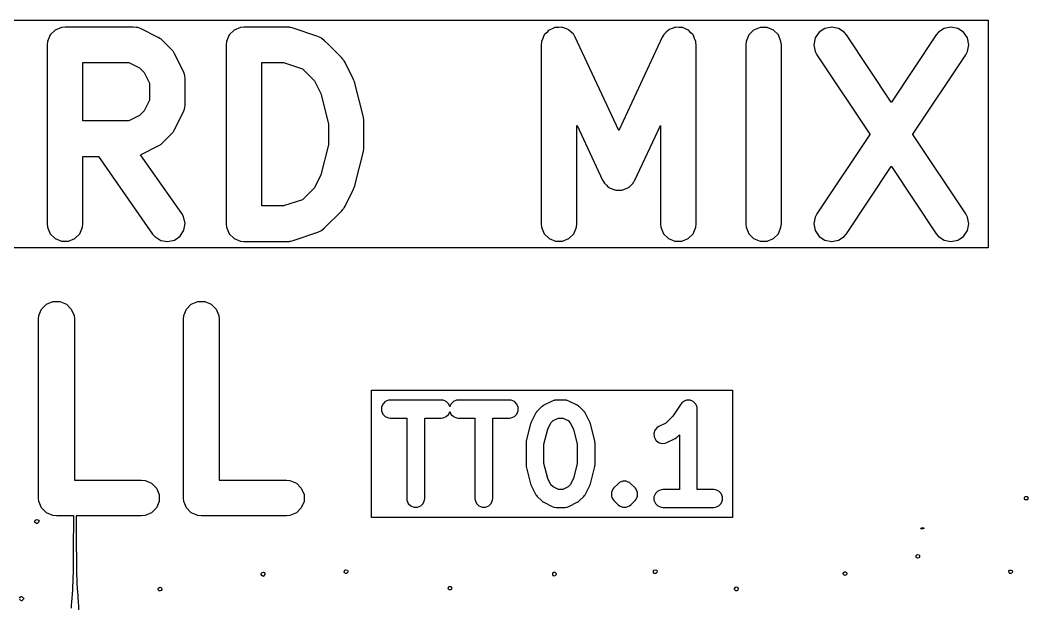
# Model space of a CAD drawing. Extents: x 1.01 to 6.21, y -5.65 to -1.16.
# Drawn here: x 3.274 to 3.7176, y -1.4174 to -1.1593 of the extents above; entities that cross this region are included whole.
import ezdxf

# ---------------------------------------------------------------- set-up
doc = ezdxf.new("R2010")
doc.units = 0
doc.header["$MEASUREMENT"] = 0
doc.layers.add('BLACK', color=7, linetype='CONTINUOUS')

msp = doc.modelspace()

# ---------------------------------------------------------------- linework, layer by layer
at = {"layer": 'BLACK', "linetype": 'CONTINUOUS'}
for p, q in [((2.79998, -1.15933), (3.70002, -1.15933)), ((3.70002, -1.15933), (3.70004, -1.15936)), ((3.70004, -1.15936), (3.70004, -1.25939)), ((3.28725, -1.16582), (3.28608, -1.16865)), ((3.28942, -1.16366), (3.28725, -1.16582)), ((3.29224, -1.16249), (3.28942, -1.16366)), ((3.29377, -1.16234), (3.29224, -1.16249)), ((3.32376, -1.16234), (3.29377, -1.16234)), ((3.32529, -1.16249), (3.32376, -1.16234)), ((3.32555, -1.1626), (3.32529, -1.16249)), ((3.32556, -1.1626), (3.32555, -1.1626)), ((3.32584, -1.16262), (3.32556, -1.1626)), ((3.32727, -1.16317), (3.32584, -1.16262)), ((3.33477, -1.16692), (3.32727, -1.16317)), ((3.36599, -1.16582), (3.36482, -1.16865)), ((3.36816, -1.16366), (3.36599, -1.16582)), ((3.37098, -1.16249), (3.36816, -1.16366)), ((3.37251, -1.16234), (3.37098, -1.16249)), ((3.39125, -1.16234), (3.37251, -1.16234)), ((3.39203, -1.16242), (3.39125, -1.16234)), ((3.39224, -1.1624), (3.39203, -1.16242)), ((3.39203, -1.16242), (3.39203, -1.16242)), ((3.39251, -1.16246), (3.39224, -1.1624)), ((3.39251, -1.16247), (3.39251, -1.16246)), ((3.39278, -1.16249), (3.39251, -1.16247)), ((3.39297, -1.16257), (3.39278, -1.16249)), ((3.39374, -1.16274), (3.39297, -1.16257)), ((3.39297, -1.16257), (3.39297, -1.16257)), ((3.40498, -1.16649), (3.39374, -1.16274)), ((3.40638, -1.16712), (3.40498, -1.16649)), ((3.50454, -1.16611), (3.50408, -1.16739)), ((3.50466, -1.16599), (3.50454, -1.16611)), ((3.50473, -1.16582), (3.50466, -1.16598)), ((3.50466, -1.16598), (3.50466, -1.16599)), ((3.50569, -1.16486), (3.50473, -1.16582)), ((3.50661, -1.16386), (3.50569, -1.16486)), ((3.50676, -1.16379), (3.50661, -1.16386)), ((3.50677, -1.16378), (3.50676, -1.16379)), ((3.50689, -1.16366), (3.50677, -1.16378)), ((3.50814, -1.16314), (3.50689, -1.16366)), ((3.50938, -1.16257), (3.50814, -1.16314)), ((3.50955, -1.16256), (3.50938, -1.16257)), ((3.50971, -1.16249), (3.50955, -1.16256)), ((3.50955, -1.16256), (3.50955, -1.16256)), ((3.51107, -1.16249), (3.50971, -1.16249)), ((3.51243, -1.16243), (3.51107, -1.16249)), ((3.51259, -1.16249), (3.51243, -1.16243)), ((3.5126, -1.16249), (3.51259, -1.16249)), ((3.51277, -1.16249), (3.5126, -1.16249)), ((3.51403, -1.16301), (3.51277, -1.16249)), ((3.5153, -1.16348), (3.51403, -1.16301)), ((3.51543, -1.16359), (3.5153, -1.16348)), ((3.51544, -1.1636), (3.51543, -1.16359)), ((3.51559, -1.16366), (3.51544, -1.1636)), ((3.51655, -1.16462), (3.51559, -1.16366)), ((3.51756, -1.16554), (3.51655, -1.16462)), ((3.51768, -1.16575), (3.51756, -1.16554)), ((3.51775, -1.16582), (3.51768, -1.16575)), ((3.51768, -1.16575), (3.51768, -1.16575)), ((3.51782, -1.16599), (3.51775, -1.16582)), ((3.51834, -1.16686), (3.51782, -1.16599)), ((3.51782, -1.16599), (3.51782, -1.16599)), ((3.55715, -1.16599), (3.55663, -1.16686)), ((3.55722, -1.16582), (3.55715, -1.16599)), ((3.55715, -1.16599), (3.55715, -1.16599)), ((3.55729, -1.16575), (3.55722, -1.16582)), ((3.5573, -1.16575), (3.55729, -1.16575)), ((3.55742, -1.16554), (3.5573, -1.16575)), ((3.55842, -1.16462), (3.55742, -1.16554)), ((3.55938, -1.16366), (3.55842, -1.16462)), ((3.55954, -1.1636), (3.55938, -1.16366)), ((3.55955, -1.16359), (3.55954, -1.1636)), ((3.55967, -1.16348), (3.55955, -1.16359)), ((3.56095, -1.16301), (3.55967, -1.16348)), ((3.56221, -1.16249), (3.56095, -1.16301)), ((3.56238, -1.16249), (3.56221, -1.16249)), ((3.56255, -1.16243), (3.56238, -1.16249)), ((3.56238, -1.16249), (3.56238, -1.16249)), ((3.5639, -1.16249), (3.56255, -1.16243)), ((3.56526, -1.16249), (3.5639, -1.16249)), ((3.56542, -1.16256), (3.56526, -1.16249)), ((3.56543, -1.16256), (3.56542, -1.16256)), ((3.5656, -1.16257), (3.56543, -1.16256)), ((3.56683, -1.16314), (3.5656, -1.16257)), ((3.56809, -1.16366), (3.56683, -1.16314)), ((3.56821, -1.16378), (3.56809, -1.16366)), ((3.56821, -1.16379), (3.56821, -1.16378)), ((3.56837, -1.16386), (3.56821, -1.16379)), ((3.56929, -1.16486), (3.56837, -1.16386)), ((3.57025, -1.16582), (3.56929, -1.16486)), ((3.57031, -1.16598), (3.57025, -1.16582)), ((3.57032, -1.16599), (3.57031, -1.16598)), ((3.57043, -1.16611), (3.57032, -1.16599)), ((3.5709, -1.16739), (3.57043, -1.16611)), ((3.59472, -1.16582), (3.59355, -1.16865)), ((3.59688, -1.16366), (3.59472, -1.16582)), ((3.5997, -1.16249), (3.59688, -1.16366)), ((3.60276, -1.16249), (3.5997, -1.16249)), ((3.60558, -1.16366), (3.60276, -1.16249)), ((3.60774, -1.16582), (3.60558, -1.16366)), ((3.60891, -1.16865), (3.60774, -1.16582)), ((3.62569, -1.16463), (3.62399, -1.16717)), ((3.62824, -1.16294), (3.62569, -1.16463)), ((3.63123, -1.16234), (3.62824, -1.16294)), ((3.63423, -1.16294), (3.63123, -1.16234)), ((3.63677, -1.16464), (3.63423, -1.16294)), ((3.63775, -1.16583), (3.63677, -1.16464)), ((3.65745, -1.19539), (3.63775, -1.16583)), ((3.6772, -1.16583), (3.65749, -1.19539)), ((3.67817, -1.16464), (3.6772, -1.16583)), ((3.68071, -1.16294), (3.67817, -1.16464)), ((3.68371, -1.16234), (3.68071, -1.16294)), ((3.68671, -1.16294), (3.68371, -1.16234)), ((3.68925, -1.16463), (3.68671, -1.16294)), ((3.69095, -1.16717), (3.68925, -1.16463)), ((3.28608, -1.16865), (3.28593, -1.17018)), ((3.28593, -1.17018), (3.28593, -1.24891)), ((3.33543, -1.16733), (3.33477, -1.16692)), ((3.33562, -1.16741), (3.33543, -1.16733)), ((3.33543, -1.16733), (3.33543, -1.16733)), ((3.33583, -1.16759), (3.33562, -1.16741)), ((3.33607, -1.16774), (3.33583, -1.16759)), ((3.33583, -1.16759), (3.33583, -1.16759)), ((3.3362, -1.16789), (3.33607, -1.16774)), ((3.3368, -1.16839), (3.3362, -1.16789)), ((3.3362, -1.16789), (3.3362, -1.16789)), ((3.3386, -1.17018), (3.3368, -1.16839)), ((3.34055, -1.17213), (3.3386, -1.17018)), ((3.36482, -1.16865), (3.36467, -1.17018)), ((3.36467, -1.17018), (3.36467, -1.24891)), ((3.40659, -1.1673), (3.40638, -1.16712)), ((3.4066, -1.16731), (3.40659, -1.1673)), ((3.40686, -1.16741), (3.4066, -1.16731)), ((3.40805, -1.16839), (3.40686, -1.16741)), ((3.40984, -1.17018), (3.40805, -1.16839)), ((3.41554, -1.17588), (3.40984, -1.17018)), ((3.50351, -1.16917), (3.50341, -1.17018)), ((3.50341, -1.17018), (3.50341, -1.24891)), ((3.50353, -1.16889), (3.5035, -1.16899)), ((3.5035, -1.16899), (3.50351, -1.16917)), ((3.50351, -1.16917), (3.50351, -1.16917)), ((3.50356, -1.16865), (3.50353, -1.16889)), ((3.50353, -1.16889), (3.50353, -1.16889)), ((3.50408, -1.16739), (3.50356, -1.16865)), ((3.53746, -1.20784), (3.51834, -1.16686)), ((3.55663, -1.16686), (3.53751, -1.20784)), ((3.57142, -1.16865), (3.5709, -1.16739)), ((3.57144, -1.16889), (3.57142, -1.16865)), ((3.57148, -1.16899), (3.57144, -1.16889)), ((3.57144, -1.16889), (3.57144, -1.16889)), ((3.57147, -1.16917), (3.57148, -1.16899)), ((3.57157, -1.17018), (3.57147, -1.16917)), ((3.57147, -1.16917), (3.57147, -1.16917)), ((3.57157, -1.24891), (3.57157, -1.17018)), ((3.59355, -1.16865), (3.5934, -1.17018)), ((3.5934, -1.17018), (3.5934, -1.24891)), ((3.60906, -1.17017), (3.60891, -1.16865)), ((3.60906, -1.17018), (3.60906, -1.17017)), ((3.60906, -1.24891), (3.60906, -1.17018)), ((3.62399, -1.16717), (3.62339, -1.17017)), ((3.62339, -1.17017), (3.62399, -1.17317)), ((3.69155, -1.17017), (3.69095, -1.16717)), ((3.69096, -1.17317), (3.69155, -1.17017)), ((3.34105, -1.17274), (3.34055, -1.17213)), ((3.3412, -1.17287), (3.34105, -1.17274)), ((3.34105, -1.17274), (3.34105, -1.17274)), ((3.34135, -1.17311), (3.3412, -1.17287)), ((3.34153, -1.17332), (3.34135, -1.17311)), ((3.34135, -1.17311), (3.34135, -1.17311)), ((3.3416, -1.17351), (3.34153, -1.17332)), ((3.34161, -1.17351), (3.3416, -1.17351)), ((3.34202, -1.17417), (3.34161, -1.17351)), ((3.34577, -1.18167), (3.34202, -1.17417)), ((3.62399, -1.17317), (3.62471, -1.17452)), ((3.62471, -1.17452), (3.64805, -1.20953)), ((3.6669, -1.20953), (3.69024, -1.17452)), ((3.69024, -1.17452), (3.69096, -1.17317)), ((3.3016, -1.17803), (3.30163, -1.17801)), ((3.3016, -1.20356), (3.3016, -1.17803)), ((3.30163, -1.17801), (3.32191, -1.17801)), ((3.32191, -1.17801), (3.32192, -1.17801)), ((3.32192, -1.17801), (3.32662, -1.18036)), ((3.38034, -1.17803), (3.38037, -1.17801)), ((3.38034, -1.24106), (3.38034, -1.17803)), ((3.38037, -1.17801), (3.38998, -1.17801)), ((3.38998, -1.17801), (3.38999, -1.17801)), ((3.38999, -1.17801), (3.39827, -1.18077)), ((3.41604, -1.17649), (3.41554, -1.17588)), ((3.41619, -1.17662), (3.41604, -1.17649)), ((3.41604, -1.17649), (3.41604, -1.17649)), ((3.41634, -1.17686), (3.41619, -1.17662)), ((3.41652, -1.17707), (3.41634, -1.17686)), ((3.41634, -1.17686), (3.41634, -1.17686)), ((3.41659, -1.17726), (3.41652, -1.17707)), ((3.4166, -1.17726), (3.41659, -1.17726)), ((3.41701, -1.17792), (3.4166, -1.17726)), ((3.42076, -1.18542), (3.41701, -1.17792)), ((3.32662, -1.18036), (3.32662, -1.18037)), ((3.32662, -1.18037), (3.32857, -1.18231)), ((3.32857, -1.18231), (3.32858, -1.18232)), ((3.32858, -1.18232), (3.33093, -1.18702)), ((3.34632, -1.1831), (3.34577, -1.18167)), ((3.34634, -1.18338), (3.34632, -1.1831)), ((3.34634, -1.18339), (3.34634, -1.18338)), ((3.34645, -1.18365), (3.34634, -1.18339)), ((3.3466, -1.18518), (3.34645, -1.18365)), ((3.39827, -1.18077), (3.39828, -1.18078)), ((3.39828, -1.18078), (3.40356, -1.18606)), ((3.33093, -1.18702), (3.33093, -1.18703)), ((3.33093, -1.18703), (3.33093, -1.19457)), ((3.3466, -1.19642), (3.3466, -1.18518)), ((3.40356, -1.18606), (3.40357, -1.18607)), ((3.40357, -1.18607), (3.40636, -1.19166)), ((3.4208, -1.18553), (3.42076, -1.18542)), ((3.42081, -1.18554), (3.4208, -1.18553)), ((3.42084, -1.18558), (3.42081, -1.18554)), ((3.42107, -1.18622), (3.42084, -1.18558)), ((3.42131, -1.18685), (3.42107, -1.18622)), ((3.42131, -1.18691), (3.42131, -1.18685)), ((3.42135, -1.18703), (3.42131, -1.18691)), ((3.42131, -1.18691), (3.42131, -1.18691)), ((3.4251, -1.20202), (3.42135, -1.18703)), ((3.40636, -1.19166), (3.40636, -1.19166)), ((3.40636, -1.19166), (3.40967, -1.20488)), ((3.33093, -1.19458), (3.32858, -1.19928)), ((3.33093, -1.19457), (3.33093, -1.19458)), ((3.34645, -1.19795), (3.3466, -1.19642)), ((3.65749, -1.19539), (3.65745, -1.19539)), ((3.32662, -1.20123), (3.32192, -1.20358)), ((3.32857, -1.19928), (3.32662, -1.20123)), ((3.32662, -1.20123), (3.32662, -1.20123)), ((3.32858, -1.19928), (3.32857, -1.19928)), ((3.34202, -1.20742), (3.34577, -1.19993)), ((3.34577, -1.19993), (3.34632, -1.19849)), ((3.34632, -1.19849), (3.34634, -1.19821)), ((3.34634, -1.19821), (3.34645, -1.19795)), ((3.34634, -1.19821), (3.34634, -1.19821)), ((3.30163, -1.20359), (3.3016, -1.20356)), ((3.32191, -1.20359), (3.30163, -1.20359)), ((3.32192, -1.20358), (3.32191, -1.20359)), ((3.40967, -1.20488), (3.40967, -1.20489)), ((3.40967, -1.20489), (3.40967, -1.2142)), ((3.42514, -1.20229), (3.4251, -1.20202)), ((3.42519, -1.2024), (3.42514, -1.20229)), ((3.42514, -1.20229), (3.42514, -1.20229)), ((3.42524, -1.20297), (3.42519, -1.2024)), ((3.42533, -1.20354), (3.42524, -1.20297)), ((3.42524, -1.20297), (3.42524, -1.20297)), ((3.42531, -1.20365), (3.42533, -1.20354)), ((3.42531, -1.20366), (3.42531, -1.20365)), ((3.42534, -1.20392), (3.42531, -1.20366)), ((3.42534, -1.21517), (3.42534, -1.20392)), ((3.51908, -1.20564), (3.51914, -1.20562)), ((3.51908, -1.24891), (3.51908, -1.20564)), ((3.51914, -1.20562), (3.53039, -1.22973)), ((3.54459, -1.22973), (3.55584, -1.20562)), ((3.55584, -1.20562), (3.5559, -1.20564)), ((3.5559, -1.20564), (3.5559, -1.24891)), ((3.3368, -1.21321), (3.34055, -1.20946)), ((3.34055, -1.20946), (3.34105, -1.20886)), ((3.34105, -1.20886), (3.3412, -1.20872)), ((3.34105, -1.20886), (3.34105, -1.20886)), ((3.3412, -1.20872), (3.34135, -1.20849)), ((3.34135, -1.20849), (3.34153, -1.20828)), ((3.34135, -1.20849), (3.34135, -1.20849)), ((3.34153, -1.20828), (3.3416, -1.20809)), ((3.3416, -1.20809), (3.34161, -1.20808)), ((3.34161, -1.20808), (3.34202, -1.20742)), ((3.53751, -1.20784), (3.53746, -1.20784)), ((3.64805, -1.20956), (3.62471, -1.24457)), ((3.64805, -1.20953), (3.64805, -1.20956)), ((3.6669, -1.20956), (3.6669, -1.20953)), ((3.69024, -1.24457), (3.6669, -1.20956)), ((3.32727, -1.21843), (3.33477, -1.21468)), ((3.33477, -1.21468), (3.33543, -1.21426)), ((3.33543, -1.21426), (3.33562, -1.21418)), ((3.33543, -1.21426), (3.33543, -1.21426)), ((3.33562, -1.21418), (3.33583, -1.21401)), ((3.33583, -1.21401), (3.33607, -1.21386)), ((3.33583, -1.21401), (3.33583, -1.21401)), ((3.33607, -1.21386), (3.3362, -1.21371)), ((3.3362, -1.21371), (3.3368, -1.21321)), ((3.3362, -1.21371), (3.3362, -1.21371)), ((3.40967, -1.21421), (3.40636, -1.22743)), ((3.40967, -1.2142), (3.40967, -1.21421)), ((3.42531, -1.21544), (3.42534, -1.21517)), ((3.3016, -1.21928), (3.30163, -1.21926)), ((3.3016, -1.24891), (3.3016, -1.21928)), ((3.30163, -1.21926), (3.30843, -1.21926)), ((3.30843, -1.21926), (3.30844, -1.21926)), ((3.30844, -1.21926), (3.33234, -1.25341)), ((3.32706, -1.21854), (3.32707, -1.2185)), ((3.34518, -1.24442), (3.32706, -1.21854)), ((3.32707, -1.2185), (3.32727, -1.21843)), ((3.42135, -1.23207), (3.4251, -1.21707)), ((3.4251, -1.21707), (3.42514, -1.21681)), ((3.42514, -1.2168), (3.42519, -1.2167)), ((3.42514, -1.21681), (3.42514, -1.2168)), ((3.42519, -1.2167), (3.42524, -1.21612)), ((3.42524, -1.21612), (3.42533, -1.21555)), ((3.42524, -1.21612), (3.42524, -1.21612)), ((3.42533, -1.21555), (3.42531, -1.21544)), ((3.42531, -1.21544), (3.42531, -1.21544)), ((3.63775, -1.25326), (3.65745, -1.2237)), ((3.65745, -1.2237), (3.65749, -1.2237)), ((3.65749, -1.2237), (3.6772, -1.25326)), ((3.40636, -1.22744), (3.40357, -1.23302)), ((3.40636, -1.22743), (3.40636, -1.22744)), ((3.40356, -1.23303), (3.39828, -1.23832)), ((3.40357, -1.23302), (3.40356, -1.23303)), ((3.42084, -1.23351), (3.42107, -1.23287)), ((3.42107, -1.23287), (3.42131, -1.23224)), ((3.42131, -1.23218), (3.42135, -1.23207)), ((3.42131, -1.23219), (3.42131, -1.23218)), ((3.42131, -1.23224), (3.42131, -1.23219)), ((3.53039, -1.22973), (3.53072, -1.23029)), ((3.53072, -1.23029), (3.53072, -1.2303)), ((3.53072, -1.2303), (3.53079, -1.23048)), ((3.53079, -1.23048), (3.53091, -1.23061)), ((3.53091, -1.23061), (3.53091, -1.23061)), ((3.53091, -1.23061), (3.53117, -1.23105)), ((3.53117, -1.23105), (3.53205, -1.23186)), ((3.53205, -1.23186), (3.53205, -1.23186)), ((3.53205, -1.23186), (3.53285, -1.23274)), ((3.53285, -1.23274), (3.53317, -1.23288)), ((3.53317, -1.23288), (3.53317, -1.23288)), ((3.53317, -1.23288), (3.53343, -1.23312)), ((3.54155, -1.23312), (3.5418, -1.23288)), ((3.5418, -1.23288), (3.54181, -1.23288)), ((3.54181, -1.23288), (3.54212, -1.23274)), ((3.54212, -1.23274), (3.54293, -1.23186)), ((3.54293, -1.23186), (3.54381, -1.23105)), ((3.54293, -1.23186), (3.54293, -1.23186)), ((3.54381, -1.23105), (3.54406, -1.23061)), ((3.54406, -1.23061), (3.54407, -1.23061)), ((3.54407, -1.23061), (3.54419, -1.23048)), ((3.54419, -1.23048), (3.54425, -1.2303)), ((3.54425, -1.2303), (3.54426, -1.23029)), ((3.54426, -1.23029), (3.54459, -1.22973)), ((3.41701, -1.24117), (3.42076, -1.23367)), ((3.42076, -1.23367), (3.4208, -1.23356)), ((3.4208, -1.23356), (3.42081, -1.23356)), ((3.42081, -1.23356), (3.42084, -1.23351)), ((3.53343, -1.23312), (3.53454, -1.23352)), ((3.53454, -1.23352), (3.53455, -1.23352)), ((3.53455, -1.23352), (3.53562, -1.23403)), ((3.53562, -1.23403), (3.53597, -1.23404)), ((3.53597, -1.23404), (3.53597, -1.23404)), ((3.53597, -1.23404), (3.5363, -1.23416)), ((3.5363, -1.23416), (3.53749, -1.23411)), ((3.53749, -1.23411), (3.53749, -1.23411)), ((3.53749, -1.23411), (3.53868, -1.23416)), ((3.53868, -1.23416), (3.539, -1.23404)), ((3.539, -1.23404), (3.53901, -1.23404)), ((3.53901, -1.23404), (3.53935, -1.23403)), ((3.53935, -1.23403), (3.54043, -1.23352)), ((3.54043, -1.23352), (3.54155, -1.23312)), ((3.54043, -1.23352), (3.54043, -1.23352)), ((3.38037, -1.24108), (3.38034, -1.24106)), ((3.38998, -1.24108), (3.38037, -1.24108)), ((3.38999, -1.24108), (3.38998, -1.24108)), ((3.39827, -1.23832), (3.38999, -1.24108)), ((3.39828, -1.23832), (3.39827, -1.23832)), ((3.41652, -1.24202), (3.41659, -1.24183)), ((3.41659, -1.24183), (3.4166, -1.24183)), ((3.4166, -1.24183), (3.41701, -1.24117)), ((3.34593, -1.24576), (3.34518, -1.24442)), ((3.34659, -1.24875), (3.34593, -1.24576)), ((3.40805, -1.25071), (3.41554, -1.24321)), ((3.41554, -1.24321), (3.41604, -1.24261)), ((3.41604, -1.2426), (3.41619, -1.24247)), ((3.41604, -1.24261), (3.41604, -1.2426)), ((3.41619, -1.24247), (3.41634, -1.24224)), ((3.41634, -1.24223), (3.41652, -1.24202)), ((3.41634, -1.24224), (3.41634, -1.24223)), ((3.62399, -1.24592), (3.62339, -1.24892)), ((3.62471, -1.24457), (3.62399, -1.24592)), ((3.69096, -1.24592), (3.69024, -1.24457)), ((3.69155, -1.24892), (3.69096, -1.24592)), ((3.28593, -1.24891), (3.28608, -1.25044)), ((3.28608, -1.25044), (3.28725, -1.25327)), ((3.30028, -1.25327), (3.30145, -1.25044)), ((3.30145, -1.25044), (3.3016, -1.24891)), ((3.34606, -1.25176), (3.34659, -1.24875)), ((3.36467, -1.24891), (3.36482, -1.25044)), ((3.36482, -1.25044), (3.36599, -1.25327)), ((3.40686, -1.25168), (3.40805, -1.25071)), ((3.50341, -1.24891), (3.50356, -1.25044)), ((3.50356, -1.25044), (3.50473, -1.25327)), ((3.51775, -1.25327), (3.51893, -1.25044)), ((3.51893, -1.25044), (3.51908, -1.24891)), ((3.5559, -1.24891), (3.55605, -1.25044)), ((3.55605, -1.25044), (3.55722, -1.25327)), ((3.57025, -1.25327), (3.57142, -1.25044)), ((3.57142, -1.25044), (3.57157, -1.24891)), ((3.5934, -1.24891), (3.59355, -1.25044)), ((3.59355, -1.25044), (3.59472, -1.25327)), ((3.60774, -1.25327), (3.60891, -1.25044)), ((3.60891, -1.25044), (3.60906, -1.24891)), ((3.62339, -1.24892), (3.62399, -1.25192)), ((3.69095, -1.25192), (3.69155, -1.24892)), ((3.28725, -1.25327), (3.28942, -1.25543)), ((3.29812, -1.25543), (3.30028, -1.25327)), ((3.33234, -1.25341), (3.33334, -1.25457)), ((3.33334, -1.25457), (3.33592, -1.25622)), ((3.34192, -1.25609), (3.34442, -1.25433)), ((3.34442, -1.25433), (3.34606, -1.25176)), ((3.36599, -1.25327), (3.36816, -1.25543)), ((3.39374, -1.25635), (3.40498, -1.2526)), ((3.40498, -1.2526), (3.40638, -1.25197)), ((3.40638, -1.25197), (3.40659, -1.25179)), ((3.40659, -1.25179), (3.4066, -1.25179)), ((3.4066, -1.25179), (3.40686, -1.25168)), ((3.50473, -1.25327), (3.50689, -1.25543)), ((3.51559, -1.25543), (3.51775, -1.25327)), ((3.55722, -1.25327), (3.55938, -1.25543)), ((3.56809, -1.25543), (3.57025, -1.25327)), ((3.59472, -1.25327), (3.59688, -1.25543)), ((3.60558, -1.25543), (3.60774, -1.25327)), ((3.62399, -1.25192), (3.62569, -1.25446)), ((3.62569, -1.25446), (3.62824, -1.25616)), ((3.63423, -1.25615), (3.63677, -1.25445)), ((3.63677, -1.25445), (3.63775, -1.25326)), ((3.6772, -1.25326), (3.67817, -1.25445)), ((3.67817, -1.25445), (3.68071, -1.25615)), ((3.68671, -1.25616), (3.68925, -1.25446)), ((3.68925, -1.25446), (3.69095, -1.25192)), ((3.70002, -1.25941), (2.79998, -1.25941)), ((3.28942, -1.25543), (3.29224, -1.2566)), ((3.29224, -1.2566), (3.2953, -1.2566)), ((3.2953, -1.2566), (3.29812, -1.25543)), ((3.33592, -1.25622), (3.33893, -1.25675)), ((3.33893, -1.25675), (3.34192, -1.25609)), ((3.36816, -1.25543), (3.37098, -1.2566)), ((3.37098, -1.2566), (3.37251, -1.25675)), ((3.37251, -1.25675), (3.39125, -1.25675)), ((3.39125, -1.25675), (3.39203, -1.25667)), ((3.39203, -1.25667), (3.39203, -1.25667)), ((3.39203, -1.25667), (3.39224, -1.25669)), ((3.39224, -1.25669), (3.39251, -1.25663)), ((3.39251, -1.25663), (3.39278, -1.2566)), ((3.39251, -1.25663), (3.39251, -1.25663)), ((3.39278, -1.2566), (3.39297, -1.25652)), ((3.39297, -1.25652), (3.39374, -1.25635)), ((3.39297, -1.25652), (3.39297, -1.25652)), ((3.50689, -1.25543), (3.50971, -1.2566)), ((3.50971, -1.2566), (3.51277, -1.2566)), ((3.51277, -1.2566), (3.51559, -1.25543)), ((3.55938, -1.25543), (3.56221, -1.2566)), ((3.56221, -1.2566), (3.56526, -1.2566)), ((3.56526, -1.2566), (3.56809, -1.25543)), ((3.59688, -1.25543), (3.5997, -1.2566)), ((3.5997, -1.2566), (3.60276, -1.2566)), ((3.60276, -1.2566), (3.60558, -1.25543)), ((3.62824, -1.25616), (3.63123, -1.25675)), ((3.63123, -1.25675), (3.63423, -1.25615)), ((3.68071, -1.25615), (3.68371, -1.25675)), ((3.68371, -1.25675), (3.68671, -1.25616)), ((3.70004, -1.25939), (3.70002, -1.25941)), ((3.28345, -1.28643), (3.28562, -1.28426)), ((3.28562, -1.28426), (3.28846, -1.28308)), ((3.28846, -1.28308), (3.29153, -1.28308)), ((3.29153, -1.28308), (3.29437, -1.28426)), ((3.29437, -1.28426), (3.29654, -1.28643)), ((3.34719, -1.28643), (3.34936, -1.28426)), ((3.34936, -1.28426), (3.3522, -1.28308)), ((3.3522, -1.28308), (3.35527, -1.28308)), ((3.35527, -1.28308), (3.35811, -1.28426)), ((3.35811, -1.28426), (3.36029, -1.28643)), ((3.28212, -1.2908), (3.28227, -1.28927)), ((3.28227, -1.28927), (3.28345, -1.28643)), ((3.29654, -1.28643), (3.29772, -1.28927)), ((3.29772, -1.28927), (3.29787, -1.2908)), ((3.34586, -1.2908), (3.34602, -1.28927)), ((3.34602, -1.28927), (3.34719, -1.28643)), ((3.36029, -1.28643), (3.36146, -1.28927)), ((3.36146, -1.28927), (3.36161, -1.2908)), ((3.28212, -1.36954), (3.28212, -1.2908)), ((3.29787, -1.2908), (3.29787, -1.36167)), ((3.34586, -1.36954), (3.34586, -1.2908)), ((3.36161, -1.2908), (3.36161, -1.36167)), ((3.42865, -1.37808), (3.42865, -1.32209)), ((3.42865, -1.32209), (3.5876, -1.32209)), ((3.5876, -1.32209), (3.5876, -1.37808)), ((3.43361, -1.32822), (3.43302, -1.32963)), ((3.43302, -1.32963), (3.43302, -1.33117)), ((3.4347, -1.32713), (3.43361, -1.32822)), ((3.43612, -1.32654), (3.4347, -1.32713)), ((3.43688, -1.32647), (3.43612, -1.32654)), ((3.45938, -1.32647), (3.43688, -1.32647)), ((3.46015, -1.32654), (3.45938, -1.32647)), ((3.46157, -1.32713), (3.46015, -1.32654)), ((3.46265, -1.32822), (3.46157, -1.32713)), ((3.46313, -1.32936), (3.46265, -1.32822)), ((3.46361, -1.32822), (3.46313, -1.32936)), ((3.46469, -1.32713), (3.46361, -1.32822)), ((3.46611, -1.32654), (3.46469, -1.32713)), ((3.46688, -1.32647), (3.46611, -1.32654)), ((3.48938, -1.32647), (3.46688, -1.32647)), ((3.49015, -1.32654), (3.48938, -1.32647)), ((3.49156, -1.32713), (3.49015, -1.32654)), ((3.49265, -1.32822), (3.49156, -1.32713)), ((3.49324, -1.32963), (3.49265, -1.32822)), ((3.49324, -1.33117), (3.49324, -1.32963)), ((3.50347, -1.32949), (3.50159, -1.33137)), ((3.50377, -1.32925), (3.50347, -1.32949)), ((3.50384, -1.32917), (3.50377, -1.32925)), ((3.50396, -1.32909), (3.50384, -1.32917)), ((3.50406, -1.329), (3.50396, -1.32909)), ((3.50416, -1.32896), (3.50406, -1.329)), ((3.50449, -1.32876), (3.50416, -1.32896)), ((3.50824, -1.32688), (3.50449, -1.32876)), ((3.50896, -1.32661), (3.50824, -1.32688)), ((3.5091, -1.3266), (3.50896, -1.32661)), ((3.50923, -1.32654), (3.5091, -1.3266)), ((3.51, -1.32647), (3.50923, -1.32654)), ((3.51375, -1.32647), (3.51, -1.32647)), ((3.51452, -1.32654), (3.51375, -1.32647)), ((3.51465, -1.3266), (3.51452, -1.32654)), ((3.51479, -1.32661), (3.51465, -1.3266)), ((3.51551, -1.32688), (3.51479, -1.32661)), ((3.51926, -1.32876), (3.51551, -1.32688)), ((3.51959, -1.32896), (3.51926, -1.32876)), ((3.51969, -1.329), (3.51959, -1.32896)), ((3.51979, -1.32909), (3.51969, -1.329)), ((3.51991, -1.32917), (3.51979, -1.32909)), ((3.51998, -1.32925), (3.51991, -1.32917)), ((3.52028, -1.32949), (3.51998, -1.32925)), ((3.52216, -1.33137), (3.52028, -1.32949)), ((3.56484, -1.32822), (3.56131, -1.33352)), ((3.56485, -1.32821), (3.56484, -1.32822)), ((3.56484, -1.32822), (3.56484, -1.32822)), ((3.56484, -1.32822), (3.56484, -1.32822)), ((3.56533, -1.32762), (3.56485, -1.32821)), ((3.56565, -1.3274), (3.56533, -1.32762)), ((3.56593, -1.32713), (3.56565, -1.3274)), ((3.56629, -1.32698), (3.56593, -1.32713)), ((3.56661, -1.32677), (3.56629, -1.32698)), ((3.56699, -1.32669), (3.56661, -1.32677)), ((3.56735, -1.32654), (3.56699, -1.32669)), ((3.56774, -1.32654), (3.56735, -1.32654)), ((3.56811, -1.32647), (3.56774, -1.32654)), ((3.5685, -1.32654), (3.56811, -1.32647)), ((3.56889, -1.32654), (3.5685, -1.32654)), ((3.56924, -1.32669), (3.56889, -1.32654)), ((3.56962, -1.32676), (3.56924, -1.32669)), ((3.56994, -1.32698), (3.56962, -1.32676)), ((3.5703, -1.32713), (3.56994, -1.32698)), ((3.57058, -1.3274), (3.5703, -1.32713)), ((3.5709, -1.32762), (3.57058, -1.3274)), ((3.57112, -1.32794), (3.5709, -1.32762)), ((3.57139, -1.32822), (3.57112, -1.32794)), ((3.57154, -1.32857), (3.57139, -1.32822)), ((3.57175, -1.32889), (3.57154, -1.32857)), ((3.57183, -1.32927), (3.57175, -1.32889)), ((3.57198, -1.32963), (3.57183, -1.32927)), ((3.57205, -1.33039), (3.57198, -1.32963)), ((3.57205, -1.3304), (3.57205, -1.33039)), ((3.57205, -1.36584), (3.57205, -1.3304)), ((3.57205, -1.3304), (3.57205, -1.3304)), ((3.57205, -1.3304), (3.57205, -1.3304)), ((3.43302, -1.33117), (3.43361, -1.33259)), ((3.43361, -1.33259), (3.4347, -1.33368)), ((3.4347, -1.33368), (3.43612, -1.33426)), ((3.43612, -1.33426), (3.43688, -1.33434)), ((3.43688, -1.33434), (3.4442, -1.33434)), ((3.4442, -1.33434), (3.4442, -1.36977)), ((3.45207, -1.36977), (3.45207, -1.33434)), ((3.45207, -1.33434), (3.45938, -1.33434)), ((3.45938, -1.33434), (3.46015, -1.33426)), ((3.46015, -1.33426), (3.46157, -1.33368)), ((3.46157, -1.33368), (3.46265, -1.33259)), ((3.46265, -1.33259), (3.46313, -1.33144)), ((3.46313, -1.33144), (3.46361, -1.33259)), ((3.46361, -1.33259), (3.46469, -1.33368)), ((3.46469, -1.33368), (3.46611, -1.33426)), ((3.46611, -1.33426), (3.46688, -1.33434)), ((3.46688, -1.33434), (3.47419, -1.33434)), ((3.47419, -1.33434), (3.47419, -1.36977)), ((3.48207, -1.36977), (3.48207, -1.33434)), ((3.48207, -1.33434), (3.48938, -1.33434)), ((3.48938, -1.33434), (3.49015, -1.33426)), ((3.49015, -1.33426), (3.49156, -1.33368)), ((3.49156, -1.33368), (3.49265, -1.33259)), ((3.49265, -1.33259), (3.49324, -1.33117)), ((3.50085, -1.33239), (3.49898, -1.33614)), ((3.50106, -1.33206), (3.50085, -1.33239)), ((3.5011, -1.33196), (3.50106, -1.33206)), ((3.50119, -1.33186), (3.5011, -1.33196)), ((3.50127, -1.33174), (3.50119, -1.33186)), ((3.50134, -1.33167), (3.50127, -1.33174)), ((3.50159, -1.33137), (3.50134, -1.33167)), ((3.50858, -1.33551), (3.51093, -1.33434)), ((3.51093, -1.33434), (3.51282, -1.33434)), ((3.51282, -1.33434), (3.51517, -1.33551)), ((3.52241, -1.33167), (3.52216, -1.33137)), ((3.52248, -1.33174), (3.52241, -1.33167)), ((3.52256, -1.33186), (3.52248, -1.33174)), ((3.52265, -1.33196), (3.52256, -1.33186)), ((3.52269, -1.33206), (3.52265, -1.33196)), ((3.5229, -1.33239), (3.52269, -1.33206)), ((3.52477, -1.33614), (3.5229, -1.33239)), ((3.56131, -1.33352), (3.55829, -1.33654)), ((3.49868, -1.33695), (3.49681, -1.34445)), ((3.4987, -1.33689), (3.49868, -1.33695)), ((3.49883, -1.33654), (3.4987, -1.33686)), ((3.4987, -1.33686), (3.4987, -1.33689)), ((3.49894, -1.33622), (3.49883, -1.33654)), ((3.49896, -1.3362), (3.49894, -1.33622)), ((3.49898, -1.33614), (3.49896, -1.3362)), ((3.50456, -1.34589), (3.50622, -1.33928)), ((3.50622, -1.33928), (3.50761, -1.33648)), ((3.50761, -1.33648), (3.50858, -1.33551)), ((3.51517, -1.33551), (3.51614, -1.33648)), ((3.51614, -1.33648), (3.51753, -1.33928)), ((3.51753, -1.33928), (3.51919, -1.34589)), ((3.52479, -1.3362), (3.52477, -1.33614)), ((3.52481, -1.33622), (3.52479, -1.3362)), ((3.52492, -1.33654), (3.52481, -1.33622)), ((3.52505, -1.33686), (3.52492, -1.33654)), ((3.52505, -1.33689), (3.52505, -1.33686)), ((3.52507, -1.33695), (3.52505, -1.33689)), ((3.52694, -1.34445), (3.52507, -1.33695)), ((3.55446, -1.33854), (3.55345, -1.3397)), ((3.55511, -1.33813), (3.55446, -1.33854)), ((3.55829, -1.33654), (3.55511, -1.33813)), ((3.55345, -1.3397), (3.55296, -1.34116)), ((3.55296, -1.34116), (3.55307, -1.34269)), ((3.55307, -1.34269), (3.55376, -1.34406)), ((3.55863, -1.34517), (3.56238, -1.3433)), ((3.56238, -1.3433), (3.56271, -1.34309)), ((3.56271, -1.34309), (3.56281, -1.34305)), ((3.56281, -1.34305), (3.56291, -1.34296)), ((3.56291, -1.34296), (3.56303, -1.34289)), ((3.56303, -1.34289), (3.5631, -1.34281)), ((3.5631, -1.34281), (3.5634, -1.34256)), ((3.5634, -1.34256), (3.56418, -1.34178)), ((3.56418, -1.34178), (3.56418, -1.36584)), ((3.49674, -1.34492), (3.49669, -1.34521)), ((3.49669, -1.34521), (3.4967, -1.34527)), ((3.4967, -1.34527), (3.49669, -1.3454)), ((3.49669, -1.3454), (3.49669, -1.35477)), ((3.49676, -1.34463), (3.49674, -1.34492)), ((3.49679, -1.34458), (3.49676, -1.34463)), ((3.49681, -1.34445), (3.49679, -1.34458)), ((3.50456, -1.35429), (3.50456, -1.34589)), ((3.51919, -1.34589), (3.51919, -1.35429)), ((3.52696, -1.34458), (3.52694, -1.34445)), ((3.52698, -1.34463), (3.52696, -1.34458)), ((3.52701, -1.34492), (3.52698, -1.34463)), ((3.52706, -1.34521), (3.52701, -1.34492)), ((3.52705, -1.34527), (3.52706, -1.34521)), ((3.52706, -1.3454), (3.52705, -1.34527)), ((3.52706, -1.35477), (3.52706, -1.3454)), ((3.55376, -1.34406), (3.55492, -1.34507)), ((3.55492, -1.34507), (3.55638, -1.34556)), ((3.55638, -1.34556), (3.55791, -1.34545)), ((3.55791, -1.34545), (3.55863, -1.34517)), ((3.49669, -1.35477), (3.4967, -1.35491)), ((3.4967, -1.35491), (3.49669, -1.35497)), ((3.49669, -1.35497), (3.49674, -1.35525)), ((3.49674, -1.35525), (3.49676, -1.35554)), ((3.49676, -1.35554), (3.49679, -1.3556)), ((3.49679, -1.3556), (3.49681, -1.35573)), ((3.49681, -1.35573), (3.49868, -1.36323)), ((3.50622, -1.3609), (3.50456, -1.35429)), ((3.51919, -1.35429), (3.51753, -1.3609)), ((3.52507, -1.36323), (3.52694, -1.35573)), ((3.52694, -1.35573), (3.52696, -1.3556)), ((3.52696, -1.3556), (3.52698, -1.35554)), ((3.52698, -1.35554), (3.52701, -1.35525)), ((3.52701, -1.35525), (3.52706, -1.35497)), ((3.52705, -1.35491), (3.52706, -1.35477)), ((3.52706, -1.35497), (3.52705, -1.35491)), ((3.29787, -1.36167), (3.32749, -1.36167)), ((3.32749, -1.36167), (3.32903, -1.36182)), ((3.36161, -1.36167), (3.39123, -1.36167)), ((3.39123, -1.36167), (3.39277, -1.36182)), ((3.50761, -1.36369), (3.50622, -1.3609)), ((3.51753, -1.3609), (3.51614, -1.36369)), ((3.32903, -1.36182), (3.33187, -1.363)), ((3.33187, -1.363), (3.33404, -1.36517)), ((3.33404, -1.36517), (3.33521, -1.36801)), ((3.39277, -1.36182), (3.39561, -1.363)), ((3.39561, -1.363), (3.39778, -1.36517)), ((3.39778, -1.36517), (3.39896, -1.36801)), ((3.49868, -1.36323), (3.4987, -1.36328)), ((3.4987, -1.36328), (3.4987, -1.36331)), ((3.4987, -1.36331), (3.49883, -1.36363)), ((3.49883, -1.36363), (3.49894, -1.36395)), ((3.49894, -1.36395), (3.49896, -1.36398)), ((3.49896, -1.36398), (3.49898, -1.36403)), ((3.49898, -1.36403), (3.50085, -1.36778)), ((3.50858, -1.36466), (3.50761, -1.36369)), ((3.51093, -1.36584), (3.50858, -1.36466)), ((3.51282, -1.36584), (3.51093, -1.36584)), ((3.51517, -1.36466), (3.51282, -1.36584)), ((3.51614, -1.36369), (3.51517, -1.36466)), ((3.5229, -1.36778), (3.52477, -1.36403)), ((3.52477, -1.36403), (3.52479, -1.36398)), ((3.52479, -1.36398), (3.52481, -1.36395)), ((3.52481, -1.36395), (3.52492, -1.36363)), ((3.52492, -1.36363), (3.52505, -1.36331)), ((3.52505, -1.36328), (3.52507, -1.36323)), ((3.52505, -1.36331), (3.52505, -1.36328)), ((3.53485, -1.36571), (3.53445, -1.36666)), ((3.53534, -1.36511), (3.53485, -1.36571)), ((3.53721, -1.36324), (3.53534, -1.36511)), ((3.53781, -1.36275), (3.53721, -1.36324)), ((3.53881, -1.36233), (3.53781, -1.36275)), ((3.53781, -1.36275), (3.53781, -1.36275)), ((3.53923, -1.36216), (3.53881, -1.36233)), ((3.54076, -1.36216), (3.53923, -1.36216)), ((3.5416, -1.36251), (3.54076, -1.36216)), ((3.54218, -1.36275), (3.5416, -1.36251)), ((3.54278, -1.36324), (3.54218, -1.36275)), ((3.54465, -1.36511), (3.54278, -1.36324)), ((3.54514, -1.36571), (3.54465, -1.36511)), ((3.54573, -1.36713), (3.54514, -1.36571)), ((3.5561, -1.36591), (3.55468, -1.3665)), ((3.55687, -1.36584), (3.5561, -1.36591)), ((3.56418, -1.36584), (3.55687, -1.36584)), ((3.57937, -1.36584), (3.57205, -1.36584)), ((3.58013, -1.36591), (3.57937, -1.36584)), ((3.58155, -1.3665), (3.58013, -1.36591)), ((3.28227, -1.37108), (3.28212, -1.36954)), ((3.33521, -1.36801), (3.33521, -1.37108)), ((3.34602, -1.37108), (3.34586, -1.36954)), ((3.39896, -1.36801), (3.39896, -1.37108)), ((3.4442, -1.36977), (3.44427, -1.37054)), ((3.44427, -1.37054), (3.44486, -1.37196)), ((3.45141, -1.37196), (3.45199, -1.37054)), ((3.45199, -1.37054), (3.45207, -1.36977)), ((3.47419, -1.36977), (3.47427, -1.37054)), ((3.47427, -1.37054), (3.47486, -1.37196)), ((3.4814, -1.37196), (3.48199, -1.37054)), ((3.48199, -1.37054), (3.48207, -1.36977)), ((3.50085, -1.36778), (3.50106, -1.36811)), ((3.50106, -1.36811), (3.5011, -1.36821)), ((3.5011, -1.36821), (3.50119, -1.36832)), ((3.50119, -1.36832), (3.50127, -1.36844)), ((3.50127, -1.36844), (3.50134, -1.3685)), ((3.50134, -1.3685), (3.50159, -1.36881)), ((3.50159, -1.36881), (3.50347, -1.37068)), ((3.52028, -1.37068), (3.52216, -1.36881)), ((3.52216, -1.36881), (3.52241, -1.3685)), ((3.52241, -1.3685), (3.52248, -1.36844)), ((3.52248, -1.36844), (3.52256, -1.36832)), ((3.52256, -1.36832), (3.52265, -1.36821)), ((3.52265, -1.36821), (3.52269, -1.36811)), ((3.52269, -1.36811), (3.5229, -1.36778)), ((3.53445, -1.36666), (3.53426, -1.36713)), ((3.53426, -1.36713), (3.53426, -1.36867)), ((3.53426, -1.36867), (3.53451, -1.36928)), ((3.53451, -1.36928), (3.53485, -1.37008)), ((3.53485, -1.37008), (3.53485, -1.37009)), ((3.53485, -1.37009), (3.53534, -1.37068)), ((3.54465, -1.37068), (3.54514, -1.37008)), ((3.54514, -1.37008), (3.54541, -1.36944)), ((3.54541, -1.36944), (3.54573, -1.36867)), ((3.54573, -1.36867), (3.54573, -1.36713)), ((3.5536, -1.36759), (3.55301, -1.369)), ((3.55301, -1.369), (3.55301, -1.37054)), ((3.55301, -1.37054), (3.5536, -1.37196)), ((3.55468, -1.3665), (3.5536, -1.36759)), ((3.58264, -1.36759), (3.58155, -1.3665)), ((3.58323, -1.369), (3.58264, -1.36759)), ((3.58264, -1.37196), (3.58323, -1.37054)), ((3.58323, -1.37054), (3.58323, -1.369)), ((3.71602, -1.36969), (3.71603, -1.36936)), ((3.71608, -1.37011), (3.71602, -1.36969)), ((3.71603, -1.36936), (3.71618, -1.36902)), ((3.71632, -1.37031), (3.71608, -1.37011)), ((3.71618, -1.36902), (3.71657, -1.36886)), ((3.71679, -1.3704), (3.71632, -1.37031)), ((3.71657, -1.36886), (3.71675, -1.36884)), ((3.71675, -1.36884), (3.71731, -1.36889)), ((3.71694, -1.3704), (3.71679, -1.3704)), ((3.71733, -1.37027), (3.71694, -1.3704)), ((3.71731, -1.36889), (3.71756, -1.36921)), ((3.71752, -1.3699), (3.71733, -1.37027)), ((3.71754, -1.3698), (3.71752, -1.3699)), ((3.71756, -1.36921), (3.71754, -1.3698)), ((3.28345, -1.37392), (3.28227, -1.37108)), ((3.28562, -1.37609), (3.28345, -1.37392)), ((3.33404, -1.37392), (3.33187, -1.37609)), ((3.33521, -1.37108), (3.33404, -1.37392)), ((3.34719, -1.37392), (3.34602, -1.37108)), ((3.34936, -1.37609), (3.34719, -1.37392)), ((3.39778, -1.37392), (3.39561, -1.37609)), ((3.39896, -1.37108), (3.39778, -1.37392)), ((3.44486, -1.37196), (3.44595, -1.37305)), ((3.44595, -1.37305), (3.44736, -1.37363)), ((3.44736, -1.37363), (3.4489, -1.37363)), ((3.4489, -1.37363), (3.45032, -1.37305)), ((3.45032, -1.37305), (3.45141, -1.37196)), ((3.47486, -1.37196), (3.47594, -1.37305)), ((3.47594, -1.37305), (3.47736, -1.37363)), ((3.47736, -1.37363), (3.4789, -1.37363)), ((3.4789, -1.37363), (3.48032, -1.37305)), ((3.48032, -1.37305), (3.4814, -1.37196)), ((3.50347, -1.37068), (3.50377, -1.37093)), ((3.50377, -1.37093), (3.50384, -1.37101)), ((3.50384, -1.37101), (3.50396, -1.37108)), ((3.50396, -1.37108), (3.50406, -1.37117)), ((3.50406, -1.37117), (3.50416, -1.37121)), ((3.50416, -1.37121), (3.50449, -1.37142)), ((3.50449, -1.37142), (3.50824, -1.37329)), ((3.50824, -1.37329), (3.50896, -1.37357)), ((3.50896, -1.37357), (3.5091, -1.37358)), ((3.5091, -1.37358), (3.50923, -1.37363)), ((3.50923, -1.37363), (3.51, -1.37371)), ((3.51, -1.37371), (3.51375, -1.37371)), ((3.51375, -1.37371), (3.51452, -1.37363)), ((3.51452, -1.37363), (3.51465, -1.37358)), ((3.51465, -1.37358), (3.51479, -1.37357)), ((3.51479, -1.37357), (3.51551, -1.37329)), ((3.51551, -1.37329), (3.51926, -1.37142)), ((3.51926, -1.37142), (3.51959, -1.37121)), ((3.51959, -1.37121), (3.51969, -1.37117)), ((3.51969, -1.37117), (3.51979, -1.37108)), ((3.51979, -1.37108), (3.51991, -1.37101)), ((3.51991, -1.37101), (3.51998, -1.37093)), ((3.51998, -1.37093), (3.52028, -1.37068)), ((3.53534, -1.37068), (3.53721, -1.37256)), ((3.53721, -1.37256), (3.53781, -1.37305)), ((3.53781, -1.37305), (3.53816, -1.37319)), ((3.53816, -1.37319), (3.53923, -1.37363)), ((3.53923, -1.37363), (3.54076, -1.37363)), ((3.54076, -1.37363), (3.54218, -1.37305)), ((3.54218, -1.37305), (3.54278, -1.37256)), ((3.54278, -1.37256), (3.54465, -1.37068)), ((3.5536, -1.37196), (3.55468, -1.37305)), ((3.55468, -1.37305), (3.5561, -1.37363)), ((3.5561, -1.37363), (3.55687, -1.37371)), ((3.55687, -1.37371), (3.57937, -1.37371)), ((3.57937, -1.37371), (3.58013, -1.37363)), ((3.58013, -1.37363), (3.58155, -1.37305)), ((3.58155, -1.37305), (3.58264, -1.37196)), ((3.28046, -1.37964), (3.28071, -1.37931)), ((3.28071, -1.37931), (3.28122, -1.37903)), ((3.28122, -1.37903), (3.28176, -1.37908)), ((3.28176, -1.37908), (3.28212, -1.37935)), ((3.28212, -1.37935), (3.28235, -1.37972)), ((3.28846, -1.37727), (3.28562, -1.37609)), ((3.29, -1.37742), (3.28846, -1.37727)), ((3.29762, -1.37742), (3.29, -1.37742)), ((3.2976, -1.38137), (3.29761, -1.3791)), ((3.29761, -1.3791), (3.29762, -1.37742)), ((3.32749, -1.37742), (3.29862, -1.37742)), ((3.29862, -1.37742), (3.29862, -1.378)), ((3.29862, -1.378), (3.29864, -1.38017)), ((3.32903, -1.37727), (3.32749, -1.37742)), ((3.33187, -1.37609), (3.32903, -1.37727)), ((3.3522, -1.37727), (3.34936, -1.37609)), ((3.35374, -1.37742), (3.3522, -1.37727)), ((3.39123, -1.37742), (3.35374, -1.37742)), ((3.39277, -1.37727), (3.39123, -1.37742)), ((3.39561, -1.37609), (3.39277, -1.37727)), ((3.5876, -1.37808), (3.42865, -1.37808)), ((3.28046, -1.37998), (3.28046, -1.37964)), ((3.2808, -1.3804), (3.28046, -1.37998)), ((3.28087, -1.38047), (3.2808, -1.3804)), ((3.28123, -1.38075), (3.28087, -1.38047)), ((3.28155, -1.38072), (3.28123, -1.38075)), ((3.28196, -1.38039), (3.28155, -1.38072)), ((3.28198, -1.38037), (3.28196, -1.38039)), ((3.28231, -1.38001), (3.28198, -1.38037)), ((3.28235, -1.37972), (3.28231, -1.38001)), ((3.29757, -1.38631), (3.29758, -1.38378)), ((3.29758, -1.38378), (3.2976, -1.38137)), ((3.29864, -1.38017), (3.29866, -1.38268)), ((3.29866, -1.38268), (3.29868, -1.38556)), ((3.67053, -1.3829), (3.67054, -1.3827)), ((3.67066, -1.38307), (3.67053, -1.3829)), ((3.67054, -1.3827), (3.67081, -1.38262)), ((3.67104, -1.3832), (3.67066, -1.38307)), ((3.67081, -1.38262), (3.67122, -1.3826)), ((3.6713, -1.38315), (3.67104, -1.3832)), ((3.67122, -1.3826), (3.67172, -1.38262)), ((3.67173, -1.3829), (3.6713, -1.38315)), ((3.67172, -1.38262), (3.67187, -1.38269)), ((3.67176, -1.38286), (3.67173, -1.3829)), ((3.67187, -1.38269), (3.67176, -1.38286)), ((3.29756, -1.38967), (3.29757, -1.38706)), ((3.29757, -1.38706), (3.29757, -1.38631)), ((3.29868, -1.38556), (3.29869, -1.38625)), ((3.29869, -1.38625), (3.29871, -1.38934)), ((3.29753, -1.39467), (3.29755, -1.39222)), ((3.29755, -1.39222), (3.29756, -1.38967)), ((3.29871, -1.38934), (3.29873, -1.39207)), ((3.29873, -1.39207), (3.29875, -1.39446)), ((3.29749, -1.39912), (3.29751, -1.39698)), ((3.29751, -1.39698), (3.29753, -1.39467)), ((3.29875, -1.39446), (3.29877, -1.39656)), ((3.29877, -1.39656), (3.29879, -1.39839)), ((3.66843, -1.39487), (3.66868, -1.39451)), ((3.66848, -1.3955), (3.66843, -1.39487)), ((3.66863, -1.39582), (3.66848, -1.3955)), ((3.66902, -1.396), (3.66863, -1.39582)), ((3.66868, -1.39451), (3.66919, -1.3944)), ((3.66954, -1.39585), (3.66902, -1.396)), ((3.66919, -1.3944), (3.66966, -1.39448)), ((3.66988, -1.39545), (3.66954, -1.39585)), ((3.66966, -1.39448), (3.66988, -1.39478)), ((3.66988, -1.39478), (3.66992, -1.39489)), ((3.66992, -1.39489), (3.66988, -1.39545)), ((3.29744, -1.40273), (3.29746, -1.40105)), ((3.29746, -1.40105), (3.29749, -1.39912)), ((3.29879, -1.39839), (3.29881, -1.39999)), ((3.29881, -1.39999), (3.29883, -1.40139)), ((3.29883, -1.40139), (3.29885, -1.40263)), ((3.41673, -1.40163), (3.41692, -1.40132)), ((3.41692, -1.40132), (3.41734, -1.4012)), ((3.41734, -1.4012), (3.4175, -1.4012)), ((3.4175, -1.4012), (3.41807, -1.40131)), ((3.41807, -1.40131), (3.4183, -1.40164)), ((3.5528, -1.40187), (3.55283, -1.40142)), ((3.55283, -1.40142), (3.55301, -1.40124)), ((3.55301, -1.40124), (3.55346, -1.4012)), ((3.55346, -1.4012), (3.55351, -1.4012)), ((3.55351, -1.4012), (3.5541, -1.40131)), ((3.5541, -1.40131), (3.55436, -1.40163)), ((3.70922, -1.40167), (3.70944, -1.40132)), ((3.70944, -1.40132), (3.70996, -1.40123)), ((3.70996, -1.40123), (3.71005, -1.40124)), ((3.71005, -1.40124), (3.71053, -1.40136)), ((3.71053, -1.40136), (3.71074, -1.40164)), ((3.29733, -1.4065), (3.29736, -1.4059)), ((3.29736, -1.4059), (3.29739, -1.40519)), ((3.29739, -1.40519), (3.29741, -1.40412)), ((3.29741, -1.40412), (3.29744, -1.40273)), ((3.29885, -1.40263), (3.29888, -1.40375)), ((3.29888, -1.40375), (3.29891, -1.40476)), ((3.29891, -1.40476), (3.29894, -1.40572)), ((3.29894, -1.40572), (3.29898, -1.40665)), ((3.38009, -1.40318), (3.38014, -1.40271)), ((3.38043, -1.40363), (3.38009, -1.40318)), ((3.38014, -1.40271), (3.38055, -1.40228)), ((3.38079, -1.40388), (3.38043, -1.40363)), ((3.38055, -1.40228), (3.3806, -1.40225)), ((3.3806, -1.40225), (3.3811, -1.40211)), ((3.38103, -1.404), (3.38079, -1.40388)), ((3.38122, -1.4039), (3.38103, -1.404)), ((3.3811, -1.40211), (3.38151, -1.40229)), ((3.38149, -1.40353), (3.38122, -1.4039)), ((3.38169, -1.403), (3.38149, -1.40353)), ((3.38151, -1.40229), (3.38171, -1.40269)), ((3.38171, -1.40269), (3.38169, -1.403)), ((3.4167, -1.40194), (3.41673, -1.40163)), ((3.41682, -1.40243), (3.4167, -1.40194)), ((3.41686, -1.4025), (3.41682, -1.40243)), ((3.41722, -1.40277), (3.41686, -1.4025)), ((3.41766, -1.4027), (3.41722, -1.40277)), ((3.41807, -1.40231), (3.41766, -1.4027)), ((3.41818, -1.40214), (3.41807, -1.40231)), ((3.4183, -1.40164), (3.41818, -1.40214)), ((3.50842, -1.40275), (3.50861, -1.40228)), ((3.50847, -1.40329), (3.50842, -1.40275)), ((3.50875, -1.40371), (3.50847, -1.40329)), ((3.50861, -1.40228), (3.50869, -1.40221)), ((3.50869, -1.40221), (3.50898, -1.40209)), ((3.50906, -1.40386), (3.50875, -1.40371)), ((3.50898, -1.40209), (3.50936, -1.40223)), ((3.5094, -1.40373), (3.50906, -1.40386)), ((3.50936, -1.40223), (3.50949, -1.40231)), ((3.50962, -1.40355), (3.5094, -1.40373)), ((3.50949, -1.40231), (3.50991, -1.4027)), ((3.50996, -1.4031), (3.50962, -1.40355)), ((3.50991, -1.4027), (3.50996, -1.4031)), ((3.5528, -1.40191), (3.5528, -1.40187)), ((3.55284, -1.40239), (3.5528, -1.40191)), ((3.55293, -1.40267), (3.55284, -1.40239)), ((3.55297, -1.4027), (3.55293, -1.40267)), ((3.55337, -1.40281), (3.55297, -1.4027)), ((3.55384, -1.40267), (3.55337, -1.40281)), ((3.55419, -1.40231), (3.55384, -1.40267)), ((3.55427, -1.40215), (3.55419, -1.40231)), ((3.55436, -1.40163), (3.55427, -1.40215)), ((3.6363, -1.4027), (3.6365, -1.40229)), ((3.6364, -1.4032), (3.6363, -1.4027)), ((3.63653, -1.40338), (3.6364, -1.4032)), ((3.6365, -1.40229), (3.63688, -1.40204)), ((3.63695, -1.40359), (3.63653, -1.40338)), ((3.63688, -1.40204), (3.63734, -1.40201)), ((3.63742, -1.4035), (3.63695, -1.40359)), ((3.63734, -1.40201), (3.63778, -1.40228)), ((3.6378, -1.40311), (3.63742, -1.4035)), ((3.63778, -1.40228), (3.63781, -1.40231)), ((3.63785, -1.403), (3.6378, -1.40311)), ((3.63781, -1.40231), (3.63796, -1.40262)), ((3.63796, -1.40262), (3.63785, -1.403)), ((3.70928, -1.4023), (3.70922, -1.40167)), ((3.70933, -1.40243), (3.70928, -1.4023)), ((3.70961, -1.40274), (3.70933, -1.40243)), ((3.71001, -1.40278), (3.70961, -1.40274)), ((3.71041, -1.40261), (3.71001, -1.40278)), ((3.7107, -1.40225), (3.71041, -1.40261)), ((3.71076, -1.40175), (3.7107, -1.40225)), ((3.71074, -1.40164), (3.71076, -1.40175)), ((3.29702, -1.41179), (3.29714, -1.40999)), ((3.29714, -1.40999), (3.29724, -1.40821)), ((3.29724, -1.40821), (3.29733, -1.4065)), ((3.29898, -1.40665), (3.29903, -1.40759)), ((3.29903, -1.40759), (3.29908, -1.40857)), ((3.29908, -1.40857), (3.29914, -1.40962)), ((3.29914, -1.40962), (3.29919, -1.4105)), ((3.33482, -1.40969), (3.33483, -1.40936)), ((3.33488, -1.41011), (3.33482, -1.40969)), ((3.33483, -1.40936), (3.33505, -1.409)), ((3.33512, -1.41031), (3.33488, -1.41011)), ((3.33505, -1.409), (3.33546, -1.40881)), ((3.33558, -1.4104), (3.33512, -1.41031)), ((3.33546, -1.40881), (3.33591, -1.40883)), ((3.3356, -1.4104), (3.33558, -1.4104)), ((3.33611, -1.41024), (3.3356, -1.4104)), ((3.33591, -1.40883), (3.33624, -1.40907)), ((3.33636, -1.40982), (3.33611, -1.41024)), ((3.33624, -1.40907), (3.3363, -1.40919)), ((3.3363, -1.40919), (3.33636, -1.40982)), ((3.46246, -1.40922), (3.46249, -1.40888)), ((3.46263, -1.40969), (3.46246, -1.40922)), ((3.46249, -1.40888), (3.46264, -1.40853)), ((3.46291, -1.40987), (3.46263, -1.40969)), ((3.46264, -1.40853), (3.46295, -1.40842)), ((3.4634, -1.40995), (3.46291, -1.40987)), ((3.46295, -1.40842), (3.46326, -1.40844)), ((3.46326, -1.40844), (3.46369, -1.40852)), ((3.46367, -1.40989), (3.4634, -1.40995)), ((3.46386, -1.40968), (3.46367, -1.40989)), ((3.46369, -1.40852), (3.46387, -1.40874)), ((3.4639, -1.4092), (3.46386, -1.40968)), ((3.46387, -1.40874), (3.4639, -1.4092)), ((3.58845, -1.40971), (3.58847, -1.40933)), ((3.58873, -1.4101), (3.58845, -1.40971)), ((3.58847, -1.40933), (3.58873, -1.40888)), ((3.58873, -1.40888), (3.58914, -1.40867)), ((3.58906, -1.4103), (3.58873, -1.4101)), ((3.58954, -1.41033), (3.58906, -1.4103)), ((3.58914, -1.40867), (3.58956, -1.4087)), ((3.58988, -1.41001), (3.58954, -1.41033)), ((3.58956, -1.4087), (3.58989, -1.40897)), ((3.59, -1.40938), (3.58988, -1.41001)), ((3.58989, -1.40897), (3.59, -1.40938)), ((3.27404, -1.41439), (3.27372, -1.41404)), ((3.27374, -1.41354), (3.27406, -1.41319)), ((3.27438, -1.41468), (3.27404, -1.41439)), ((3.27406, -1.41319), (3.27442, -1.4129)), ((3.2746, -1.4148), (3.27438, -1.41468)), ((3.27442, -1.4129), (3.27464, -1.4128)), ((3.27481, -1.4147), (3.2746, -1.4148)), ((3.27464, -1.4128), (3.27491, -1.41294)), ((3.27515, -1.4144), (3.27481, -1.4147)), ((3.27491, -1.41294), (3.27525, -1.41326)), ((3.27546, -1.41405), (3.27515, -1.4144)), ((3.27525, -1.41326), (3.27553, -1.41361)), ((3.2756, -1.41379), (3.27546, -1.41405)), ((3.27553, -1.41361), (3.2756, -1.41379)), ((3.29679, -1.4152), (3.29691, -1.41355)), ((3.29691, -1.41355), (3.29702, -1.41179)), ((3.29919, -1.4105), (3.29934, -1.41307)), ((3.29934, -1.41307), (3.29949, -1.4153)), ((3.29657, -1.41796), (3.29667, -1.41669)), ((3.29667, -1.41669), (3.29679, -1.4152)), ((3.29949, -1.4153), (3.29964, -1.41718)), ((3.29964, -1.41718), (3.29977, -1.41869))]:
    msp.add_line(p, q, dxfattribs=at)

doc.saveas('drawing.dxf')
